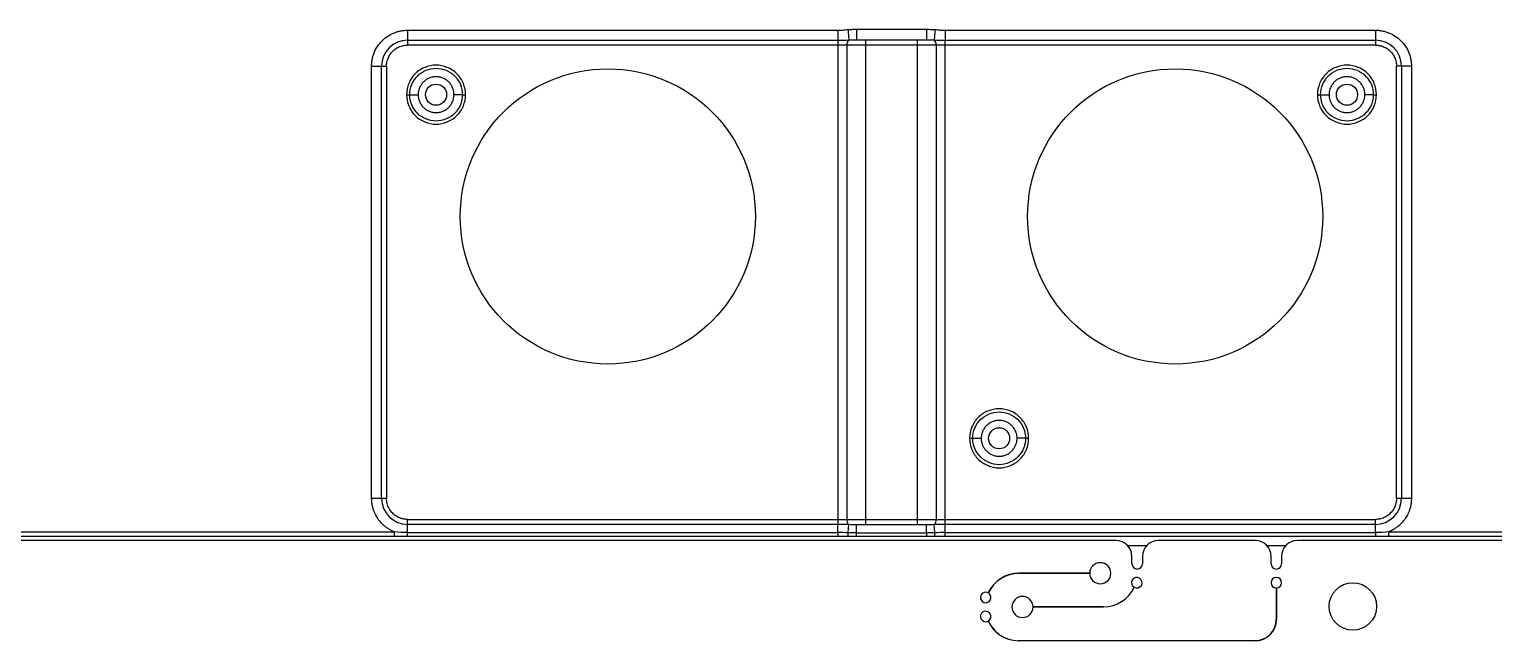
# Model space of a CAD drawing. Header units: millimetres. Extents: x -1 to 1576, y 30 to 633.
# Drawn here: x 791.5 to 930.4, y 270.8 to 328.8 of the extents above; entities that cross this region are included whole.
import ezdxf

# ---------------------------------------------------------------- set-up
doc = ezdxf.new("R2010")
doc.units = ezdxf.units.MM

msp = doc.modelspace()

# ---------------------------------------------------------------- linework, layer by layer
at = {"color": 7, "linetype": 'Continuous', "lineweight": 25}
for p, q in [((827.35, 328.75), (868.16, 328.75)), ((827.35, 328.75), (827.35, 327.33)), ((869.95, 328.83), (876.57, 328.83)), ((878.36, 328.75), (919.17, 328.75)), ((919.17, 328.75), (919.17, 327.33)), ((827.35, 327.8), (868.16, 327.8)), ((919.17, 327.33), (827.35, 327.33)), ((868.16, 327.8), (868.16, 281.86)), ((869.04, 282.33), (869.04, 327.33)), ((869.9, 327.83), (869.95, 327.84)), ((869.95, 327.83), (876.57, 327.83)), ((870.78, 327.83), (870.78, 281.83)), ((875.74, 281.83), (875.74, 327.83)), ((877.49, 327.33), (877.49, 282.33)), ((878.36, 327.8), (919.17, 327.8)), ((878.36, 281.86), (878.36, 327.8)), ((823.94, 284.33), (823.94, 325.33)), ((823.94, 325.33), (825.35, 325.33)), ((824.88, 284.33), (824.88, 325.33)), ((825.35, 325.33), (825.35, 284.33)), ((922.59, 325.33), (921.17, 325.33)), ((921.17, 284.33), (921.17, 325.33)), ((921.64, 325.33), (921.64, 284.33)), ((922.59, 325.33), (922.59, 284.33)), ((825.35, 284.33), (823.94, 284.33)), ((922.59, 284.33), (921.17, 284.33)), ((827.35, 281.09), (827.35, 282.33)), ((827.35, 282.33), (919.17, 282.33)), ((919.17, 281.09), (919.17, 282.33)), ((783.94, 281.16), (826.09, 281.16)), ((826.09, 280.72), (783.94, 280.72)), ((868.16, 281.86), (827.35, 281.86)), ((827.35, 281.09), (868.16, 281.09)), ((868.16, 280.72), (827.35, 280.72)), ((869.95, 281.83), (869.9, 281.83)), ((876.57, 281.83), (869.95, 281.83)), ((869.95, 281.06), (876.57, 281.06)), ((876.57, 280.73), (869.95, 280.73)), ((876.62, 281.83), (876.57, 281.83)), ((919.17, 281.86), (878.36, 281.86)), ((878.36, 281.09), (919.17, 281.09)), ((919.17, 280.72), (878.36, 280.72)), ((920.43, 281.16), (933.73, 281.16)), ((933.73, 280.72), (920.43, 280.72)), ((894.57, 280.33), (775.28, 280.33)), ((897.45, 279.83), (895.69, 279.83)), ((907.77, 280.33), (898.57, 280.33)), ((910.65, 279.83), (908.89, 279.83)), ((1002.21, 280.33), (911.77, 280.33)), ((896.07, 278.13), (896.07, 278.83)), ((897.07, 278.83), (897.07, 278.13)), ((909.27, 278.13), (909.27, 278.83)), ((910.27, 278.83), (910.27, 278.13)), ((885.35, 277.24), (892.07, 277.24)), ((892.07, 277.23), (885.35, 277.23)), ((909.77, 272.83), (909.77, 275.83)), ((909.78, 275.83), (909.78, 272.83)), ((886.69, 274.04), (893.37, 274.04)), ((893.37, 274.03), (886.69, 274.03)), ((885.26, 270.84), (907.77, 270.84)), ((907.77, 270.83), (885.26, 270.83))]:
    msp.add_line(p, q, dxfattribs=at)
for centre, radius in [((846.35, 311.08), 14), ((900.17, 311.08), 14), ((917.03, 274.08), 2.25)]:
    msp.add_circle(centre, radius, dxfattribs=at)
at = {"color": 130}
for centre in [(830.05, 322.63), (916.47, 322.63), (883.47, 290.03)]:
    msp.add_circle(centre, 1, dxfattribs=at)
at = {"color": 7, "linetype": 'Continuous', "lineweight": 25}
for centre, radius, start, end in [((827.35, 325.33), 2.47, 90, 180), ((869.59, 327.41), 0.562, 132.435, 187.8232), ((876.93, 327.41), 0.562, 352.1767, 47.5651), ((919.17, 325.33), 2.47, 0, 90), ((827.35, 284.33), 2.47, 180, 270), ((919.17, 284.33), 2.47, 270, 360), ((869.59, 282.26), 0.562, 172.1767, 227.5651), ((876.93, 282.26), 0.562, 312.435, 7.8232), ((894.57, 278.83), 1.5, 0, 90), ((898.57, 278.83), 1.5, 90, 180), ((907.77, 278.83), 1.5, 0, 90), ((911.77, 278.83), 1.5, 90, 180), ((893.07, 277.23), 1, 180.2864, 179.714), ((896.57, 278.13), 0.5, 180, 360), ((909.77, 278.13), 0.5, 180, 360), ((885.35, 274.03), 3.2, 90.0002, 155.3911), ((885.35, 274.03), 3.19, 90.0002, 155.4086), ((896.53, 276.33), 0.5, 240.4, 239.2487), ((909.77, 276.33), 0.5, 270.573, 269.427), ((882.19, 274.93), 0.5, 60.4208, 59.27), ((893.37, 277.23), 3.2, 270.0002, 335.3842), ((893.37, 277.23), 3.19, 270.0002, 335.4017), ((885.69, 274.03), 1, 0.2867, 359.7138), ((882.19, 273.13), 0.5, 300.7523, 299.6009), ((885.35, 274.03), 3.21, 204.6144, 268.4153), ((885.35, 274.03), 3.2, 204.597, 268.4128), ((907.77, 272.83), 2.01, 270, 0), ((907.77, 272.83), 1.99, 270, 0)]:
    msp.add_arc(centre, radius, start, end, dxfattribs=at)
for points, knots in [([(823.94, 325.33), (823.94, 325.39), (823.94, 325.52), (823.95, 325.7), (823.98, 325.88), (824.01, 326.06), (824.06, 326.24), (824.11, 326.42), (824.23, 326.75), (824.48, 327.22), (824.92, 327.76), (825.46, 328.21), (825.97, 328.47), (826.4, 328.62), (826.71, 328.69), (827.03, 328.74), (827.24, 328.74), (827.35, 328.75)], [0, 0, 0, 0, 0.034552, 0.068858, 0.103016, 0.137128, 0.171294, 0.205615, 0.240191, 0.37006, 0.500029, 0.629897, 0.759866, 0.820152, 0.879909, 0.939678, 1, 1, 1, 1]), ([(868.16, 328.75), (868.24, 328.75), (868.4, 328.75), (868.63, 328.76), (868.88, 328.79), (869.05, 328.8), (869.13, 328.81)], [0, 0, 0, 0, 0.232371, 0.485289, 0.737412, 1, 1, 1, 1]), ([(868.16, 328.75), (868.16, 328.54), (868.16, 328.34), (868.16, 328), (868.16, 327.87), (868.16, 327.8)], [0, 0, 0, 0, 0.5, 0.5, 1, 1, 1, 1]), ([(869.13, 328.81), (869.19, 328.81), (869.31, 328.82), (869.5, 328.83), (869.72, 328.83), (869.87, 328.83), (869.95, 328.83)], [0, 0, 0, 0, 0.2078705, 0.4437567, 0.7077728, 1, 1, 1, 1]), ([(869.13, 328.81), (869.15, 328.57), (869.17, 328.34), (869.2, 327.99), (869.21, 327.86), (869.21, 327.82)], [0, 0, 0, 0, 0.5, 0.5, 1, 1, 1, 1]), ([(869.95, 328.83), (869.95, 328.57), (869.95, 328.31), (869.95, 327.94), (869.95, 327.83), (869.95, 327.83)], [0, 0, 0, 0, 0.5, 0.5, 1, 1, 1, 1]), ([(876.57, 328.83), (876.72, 328.83), (877, 328.83), (877.27, 328.81), (877.39, 328.81)], [0, 0, 0, 0, 0.556213, 1, 1, 1, 1]), ([(876.57, 328.83), (876.57, 328.7), (876.57, 328.57), (876.57, 328.33), (876.57, 328.22), (876.57, 328.03), (876.57, 327.96), (876.57, 327.86), (876.57, 327.83), (876.57, 327.83)], [0, 0, 0, 0, 0.25, 0.25, 0.5, 0.5, 0.75, 0.75, 1, 1, 1, 1]), ([(877.39, 328.81), (877.37, 328.57), (877.35, 328.34), (877.32, 327.99), (877.31, 327.86), (877.31, 327.82)], [0, 0, 0, 0, 0.5, 0.5, 1, 1, 1, 1]), ([(877.39, 328.81), (877.47, 328.8), (877.64, 328.79), (877.89, 328.76), (878.13, 328.75), (878.28, 328.75), (878.36, 328.75)], [0, 0, 0, 0, 0.26275, 0.514851, 0.767475, 1, 1, 1, 1]), ([(878.36, 328.75), (878.36, 328.54), (878.36, 328.34), (878.36, 328), (878.36, 327.87), (878.36, 327.8)], [0, 0, 0, 0, 0.5, 0.5, 1, 1, 1, 1]), ([(919.17, 328.75), (919.23, 328.75), (919.36, 328.74), (919.54, 328.73), (919.72, 328.7), (919.9, 328.67), (920.08, 328.63), (920.25, 328.57), (920.59, 328.45), (921.06, 328.21), (921.6, 327.76), (922.05, 327.22), (922.31, 326.71), (922.46, 326.29), (922.53, 325.97), (922.58, 325.66), (922.58, 325.44), (922.59, 325.33)], [0, 0, 0, 0, 0.034552, 0.068858, 0.103016, 0.137128, 0.171294, 0.205615, 0.240191, 0.37006, 0.500029, 0.629897, 0.759866, 0.820152, 0.879909, 0.939678, 1, 1, 1, 1]), ([(825.35, 325.33), (825.35, 325.38), (825.35, 325.46), (825.37, 325.58), (825.38, 325.71), (825.41, 325.83), (825.45, 325.95), (825.52, 326.16), (825.67, 326.44), (825.93, 326.76), (826.24, 327.02), (826.56, 327.18), (826.85, 327.28), (827.1, 327.32), (827.27, 327.33), (827.35, 327.33)], [0, 0, 0, 0, 0.040276, 0.080243, 0.120058, 0.159883, 0.199877, 0.240199, 0.370043, 0.500057, 0.629901, 0.759916, 0.840121, 0.919721, 1, 1, 1, 1]), ([(919.17, 327.33), (919.21, 327.33), (919.3, 327.33), (919.42, 327.32), (919.55, 327.3), (919.67, 327.27), (919.79, 327.24), (920, 327.16), (920.28, 327.02), (920.59, 326.76), (920.85, 326.44), (921.02, 326.12), (921.11, 325.83), (921.16, 325.58), (921.17, 325.42), (921.17, 325.33)], [0, 0, 0, 0, 0.040276, 0.080243, 0.120058, 0.159883, 0.199877, 0.240199, 0.370043, 0.500057, 0.629901, 0.759916, 0.840121, 0.919721, 1, 1, 1, 1]), ([(832.85, 322.63), (832.85, 323), (832.78, 323.37), (832.5, 324.04), (832.29, 324.35), (831.77, 324.87), (831.46, 325.08), (830.78, 325.36), (830.42, 325.43), (829.68, 325.43), (829.32, 325.36), (828.64, 325.08), (828.33, 324.87), (827.81, 324.35), (827.6, 324.04), (827.32, 323.37), (827.25, 323), (827.25, 322.63)], [0, 0, 0, 0, 0.125, 0.125, 0.25, 0.25, 0.375, 0.375, 0.5, 0.5, 0.625, 0.625, 0.75, 0.75, 0.875, 0.875, 1, 1, 1, 1]), ([(827.55, 322.63), (827.55, 322.96), (827.62, 323.29), (827.87, 323.89), (828.05, 324.17), (828.51, 324.63), (828.79, 324.82), (829.4, 325.07), (829.72, 325.13), (830.38, 325.13), (830.71, 325.07), (831.31, 324.82), (831.59, 324.63), (832.05, 324.17), (832.24, 323.89), (832.49, 323.29), (832.55, 322.96), (832.55, 322.63)], [0, 0, 0, 0, 0.125, 0.125, 0.25, 0.25, 0.375, 0.375, 0.5, 0.5, 0.625, 0.625, 0.75, 0.75, 0.875, 0.875, 1, 1, 1, 1]), ([(919.27, 322.63), (919.27, 323), (919.2, 323.37), (918.92, 324.04), (918.71, 324.35), (918.19, 324.87), (917.88, 325.08), (917.2, 325.36), (916.84, 325.43), (916.1, 325.43), (915.74, 325.36), (915.06, 325.08), (914.75, 324.87), (914.23, 324.35), (914.02, 324.04), (913.74, 323.37), (913.67, 323), (913.67, 322.63)], [0, 0, 0, 0, 0.125, 0.125, 0.25, 0.25, 0.375, 0.375, 0.5, 0.5, 0.625, 0.625, 0.75, 0.75, 0.875, 0.875, 1, 1, 1, 1]), ([(913.97, 322.63), (913.97, 322.96), (914.04, 323.29), (914.29, 323.89), (914.47, 324.17), (914.93, 324.63), (915.21, 324.82), (915.82, 325.07), (916.14, 325.13), (916.8, 325.13), (917.13, 325.07), (917.73, 324.82), (918.01, 324.63), (918.47, 324.17), (918.66, 323.89), (918.91, 323.29), (918.97, 322.96), (918.97, 322.63)], [0, 0, 0, 0, 0.125, 0.125, 0.25, 0.25, 0.375, 0.375, 0.5, 0.5, 0.625, 0.625, 0.75, 0.75, 0.875, 0.875, 1, 1, 1, 1]), ([(831.75, 322.63), (831.75, 322.68), (831.75, 322.77), (831.73, 322.9), (831.71, 323.03), (831.67, 323.16), (831.6, 323.35), (831.47, 323.58), (831.26, 323.84), (831, 324.06), (830.71, 324.21), (830.39, 324.31), (830.05, 324.34), (829.72, 324.31), (829.4, 324.21), (829.1, 324.06), (828.84, 323.84), (828.63, 323.58), (828.49, 323.32), (828.4, 323.07), (828.36, 322.86), (828.35, 322.71), (828.35, 322.63)], [0, 0, 0, 0, 0.025179, 0.05013, 0.075011, 0.099978, 0.125186, 0.187587, 0.250092, 0.312501, 0.375011, 0.437475, 0.50004, 0.562505, 0.625066, 0.687464, 0.749971, 0.812374, 0.874873, 0.916678, 0.958145, 1, 1, 1, 1]), ([(918.17, 322.63), (918.17, 322.68), (918.17, 322.77), (918.15, 322.9), (918.13, 323.03), (918.09, 323.16), (918.02, 323.35), (917.89, 323.58), (917.68, 323.84), (917.42, 324.06), (917.13, 324.21), (916.81, 324.31), (916.47, 324.34), (916.14, 324.31), (915.82, 324.21), (915.52, 324.06), (915.26, 323.84), (915.05, 323.58), (914.91, 323.32), (914.82, 323.07), (914.78, 322.86), (914.77, 322.71), (914.77, 322.63)], [0, 0, 0, 0, 0.025179, 0.05013, 0.075011, 0.099978, 0.125186, 0.187587, 0.250092, 0.312501, 0.37501, 0.437474, 0.50004, 0.562505, 0.625066, 0.687464, 0.749971, 0.812374, 0.874873, 0.916678, 0.958145, 1, 1, 1, 1]), ([(827.25, 322.63), (827.33, 322.63), (827.41, 322.63), (827.52, 322.63), (827.55, 322.63), (827.55, 322.63)], [0, 0, 0, 0, 0.5, 0.5, 1, 1, 1, 1]), ([(827.25, 322.63), (827.25, 322.27), (827.32, 321.9), (827.6, 321.22), (827.81, 320.91), (828.33, 320.39), (828.64, 320.19), (829.32, 319.91), (829.68, 319.83), (830.42, 319.83), (830.78, 319.91), (831.46, 320.19), (831.77, 320.39), (832.29, 320.91), (832.5, 321.22), (832.78, 321.9), (832.85, 322.27), (832.85, 322.63)], [0, 0, 0, 0, 0.125, 0.125, 0.25, 0.25, 0.375, 0.375, 0.5, 0.5, 0.625, 0.625, 0.75, 0.75, 0.875, 0.875, 1, 1, 1, 1]), ([(832.55, 322.63), (832.55, 322.31), (832.49, 321.98), (832.24, 321.37), (832.05, 321.1), (831.59, 320.63), (831.31, 320.45), (830.71, 320.2), (830.38, 320.13), (829.72, 320.13), (829.4, 320.2), (828.79, 320.45), (828.51, 320.63), (828.05, 321.1), (827.87, 321.37), (827.62, 321.98), (827.55, 322.31), (827.55, 322.63)], [0, 0, 0, 0, 0.125, 0.125, 0.25, 0.25, 0.375, 0.375, 0.5, 0.5, 0.625, 0.625, 0.75, 0.75, 0.875, 0.875, 1, 1, 1, 1]), ([(827.55, 322.63), (827.55, 322.63), (827.64, 322.63), (827.93, 322.63), (828.14, 322.63), (828.35, 322.63)], [0, 0, 0, 0, 0.5, 0.5, 1, 1, 1, 1]), ([(828.35, 322.63), (828.35, 322.59), (828.35, 322.5), (828.37, 322.37), (828.4, 322.24), (828.43, 322.11), (828.5, 321.92), (828.63, 321.68), (828.84, 321.42), (829.1, 321.21), (829.4, 321.05), (829.72, 320.95), (830.05, 320.92), (830.38, 320.95), (830.71, 321.05), (831, 321.21), (831.26, 321.42), (831.47, 321.68), (831.61, 321.95), (831.7, 322.19), (831.74, 322.41), (831.75, 322.56), (831.75, 322.63)], [0, 0, 0, 0, 0.0251076, 0.050018, 0.0748867, 0.0998699, 0.1251219, 0.1875141, 0.2500785, 0.3124838, 0.3749878, 0.4374518, 0.5000171, 0.5624816, 0.6250466, 0.687453, 0.7499617, 0.8123666, 0.8748679, 0.9166764, 0.9581445, 1, 1, 1, 1]), ([(832.55, 322.63), (832.55, 322.63), (832.46, 322.63), (832.17, 322.63), (831.96, 322.63), (831.75, 322.63)], [0, 0, 0, 0, 0.5, 0.5, 1, 1, 1, 1]), ([(832.55, 322.63), (832.55, 322.63), (832.58, 322.63), (832.69, 322.63), (832.77, 322.63), (832.85, 322.63)], [0, 0, 0, 0, 0.5, 0.5, 1, 1, 1, 1]), ([(913.67, 322.63), (913.75, 322.63), (913.83, 322.63), (913.94, 322.63), (913.97, 322.63), (913.97, 322.63)], [0, 0, 0, 0, 0.5, 0.5, 1, 1, 1, 1]), ([(913.67, 322.63), (913.67, 322.27), (913.74, 321.9), (914.02, 321.22), (914.23, 320.91), (914.75, 320.39), (915.06, 320.19), (915.74, 319.91), (916.1, 319.83), (916.84, 319.83), (917.2, 319.91), (917.88, 320.19), (918.19, 320.39), (918.71, 320.91), (918.92, 321.22), (919.2, 321.9), (919.27, 322.27), (919.27, 322.63)], [0, 0, 0, 0, 0.125, 0.125, 0.25, 0.25, 0.375, 0.375, 0.5, 0.5, 0.625, 0.625, 0.75, 0.75, 0.875, 0.875, 1, 1, 1, 1]), ([(918.97, 322.63), (918.97, 322.31), (918.91, 321.98), (918.66, 321.37), (918.47, 321.1), (918.01, 320.63), (917.73, 320.45), (917.13, 320.2), (916.8, 320.13), (916.14, 320.13), (915.82, 320.2), (915.21, 320.45), (914.93, 320.63), (914.47, 321.1), (914.29, 321.37), (914.04, 321.98), (913.97, 322.31), (913.97, 322.63)], [0, 0, 0, 0, 0.125, 0.125, 0.25, 0.25, 0.375, 0.375, 0.5, 0.5, 0.625, 0.625, 0.75, 0.75, 0.875, 0.875, 1, 1, 1, 1]), ([(913.97, 322.63), (913.97, 322.63), (914.06, 322.63), (914.35, 322.63), (914.56, 322.63), (914.77, 322.63)], [0, 0, 0, 0, 0.5, 0.5, 1, 1, 1, 1]), ([(914.77, 322.63), (914.77, 322.59), (914.77, 322.5), (914.79, 322.37), (914.82, 322.24), (914.85, 322.11), (914.92, 321.92), (915.05, 321.68), (915.26, 321.42), (915.52, 321.21), (915.82, 321.05), (916.14, 320.95), (916.47, 320.92), (916.8, 320.95), (917.13, 321.05), (917.42, 321.21), (917.68, 321.42), (917.89, 321.68), (918.03, 321.95), (918.12, 322.19), (918.16, 322.41), (918.17, 322.56), (918.17, 322.63)], [0, 0, 0, 0, 0.025108, 0.050018, 0.074887, 0.09987, 0.125122, 0.187514, 0.250079, 0.312484, 0.374988, 0.437452, 0.500017, 0.562482, 0.625047, 0.687453, 0.749962, 0.812367, 0.874868, 0.916676, 0.958145, 1, 1, 1, 1]), ([(918.97, 322.63), (918.97, 322.63), (918.88, 322.63), (918.59, 322.63), (918.38, 322.63), (918.17, 322.63)], [0, 0, 0, 0, 0.5, 0.5, 1, 1, 1, 1]), ([(918.97, 322.63), (918.97, 322.63), (919, 322.63), (919.11, 322.63), (919.19, 322.63), (919.27, 322.63)], [0, 0, 0, 0, 0.5, 0.5, 1, 1, 1, 1]), ([(886.27, 290.03), (886.27, 290.4), (886.2, 290.77), (885.92, 291.44), (885.71, 291.75), (885.19, 292.27), (884.88, 292.48), (884.2, 292.76), (883.84, 292.83), (883.1, 292.83), (882.74, 292.76), (882.06, 292.48), (881.75, 292.27), (881.23, 291.75), (881.02, 291.44), (880.74, 290.77), (880.67, 290.4), (880.67, 290.03)], [0, 0, 0, 0, 0.125, 0.125, 0.25, 0.25, 0.375, 0.375, 0.5, 0.5, 0.625, 0.625, 0.75, 0.75, 0.875, 0.875, 1, 1, 1, 1]), ([(880.97, 290.03), (880.97, 290.36), (881.04, 290.69), (881.29, 291.29), (881.47, 291.57), (881.93, 292.03), (882.21, 292.22), (882.82, 292.47), (883.14, 292.53), (883.8, 292.53), (884.13, 292.47), (884.73, 292.22), (885.01, 292.03), (885.47, 291.57), (885.66, 291.29), (885.91, 290.69), (885.97, 290.36), (885.97, 290.03)], [0, 0, 0, 0, 0.125, 0.125, 0.25, 0.25, 0.375, 0.375, 0.5, 0.5, 0.625, 0.625, 0.75, 0.75, 0.875, 0.875, 1, 1, 1, 1]), ([(885.17, 290.03), (885.17, 290.08), (885.17, 290.17), (885.15, 290.3), (885.13, 290.43), (885.09, 290.56), (885.02, 290.75), (884.89, 290.98), (884.68, 291.24), (884.42, 291.46), (884.13, 291.61), (883.81, 291.71), (883.47, 291.74), (883.14, 291.71), (882.82, 291.61), (882.52, 291.46), (882.26, 291.24), (882.05, 290.98), (881.91, 290.72), (881.82, 290.47), (881.78, 290.26), (881.77, 290.11), (881.77, 290.03)], [0, 0, 0, 0, 0.025179, 0.05013, 0.075011, 0.099978, 0.125186, 0.187587, 0.250092, 0.312501, 0.375011, 0.437474, 0.50004, 0.562505, 0.625066, 0.687464, 0.749971, 0.812374, 0.874873, 0.916678, 0.958145, 1, 1, 1, 1]), ([(880.67, 290.03), (880.75, 290.03), (880.83, 290.03), (880.94, 290.03), (880.97, 290.03), (880.97, 290.03)], [0, 0, 0, 0, 0.5, 0.5, 1, 1, 1, 1]), ([(880.67, 290.03), (880.67, 289.67), (880.74, 289.3), (881.02, 288.62), (881.23, 288.31), (881.75, 287.79), (882.06, 287.59), (882.74, 287.31), (883.1, 287.23), (883.84, 287.23), (884.2, 287.31), (884.88, 287.59), (885.19, 287.79), (885.71, 288.31), (885.92, 288.62), (886.2, 289.3), (886.27, 289.67), (886.27, 290.03)], [0, 0, 0, 0, 0.125, 0.125, 0.25, 0.25, 0.375, 0.375, 0.5, 0.5, 0.625, 0.625, 0.75, 0.75, 0.875, 0.875, 1, 1, 1, 1]), ([(885.97, 290.03), (885.97, 289.71), (885.91, 289.38), (885.66, 288.77), (885.47, 288.5), (885.01, 288.03), (884.73, 287.85), (884.13, 287.6), (883.8, 287.53), (883.14, 287.53), (882.82, 287.6), (882.21, 287.85), (881.93, 288.03), (881.47, 288.5), (881.29, 288.77), (881.04, 289.38), (880.97, 289.71), (880.97, 290.03)], [0, 0, 0, 0, 0.125, 0.125, 0.25, 0.25, 0.375, 0.375, 0.5, 0.5, 0.625, 0.625, 0.75, 0.75, 0.875, 0.875, 1, 1, 1, 1]), ([(880.97, 290.03), (880.97, 290.03), (881.06, 290.03), (881.35, 290.03), (881.56, 290.03), (881.77, 290.03)], [0, 0, 0, 0, 0.5, 0.5, 1, 1, 1, 1]), ([(881.77, 290.03), (881.77, 289.99), (881.77, 289.9), (881.79, 289.77), (881.82, 289.64), (881.85, 289.51), (881.92, 289.32), (882.05, 289.08), (882.26, 288.82), (882.52, 288.61), (882.82, 288.45), (883.14, 288.35), (883.47, 288.32), (883.8, 288.35), (884.13, 288.45), (884.42, 288.61), (884.68, 288.82), (884.89, 289.08), (885.03, 289.35), (885.12, 289.59), (885.16, 289.81), (885.17, 289.96), (885.17, 290.03)], [0, 0, 0, 0, 0.025108, 0.050018, 0.074887, 0.09987, 0.125122, 0.187514, 0.250079, 0.312484, 0.374988, 0.437452, 0.500017, 0.562482, 0.625047, 0.687453, 0.749962, 0.812367, 0.874868, 0.916676, 0.958145, 1, 1, 1, 1]), ([(885.97, 290.03), (885.97, 290.03), (885.88, 290.03), (885.59, 290.03), (885.38, 290.03), (885.17, 290.03)], [0, 0, 0, 0, 0.5, 0.5, 1, 1, 1, 1]), ([(885.97, 290.03), (885.97, 290.03), (885.88, 290.03), (885.59, 290.03), (885.38, 290.03), (885.17, 290.03)], [0, 0, 0, 0, 0.5, 0.5, 1, 1, 1, 1]), ([(885.97, 290.03), (885.97, 290.03), (886, 290.03), (886.11, 290.03), (886.19, 290.03), (886.27, 290.03)], [0, 0, 0, 0, 0.5, 0.5, 1, 1, 1, 1]), ([(826.09, 281.16), (826.04, 281.18), (825.94, 281.22), (825.79, 281.3), (825.64, 281.37), (825.5, 281.46), (825.36, 281.55), (825.14, 281.73), (824.84, 282), (824.52, 282.41), (824.26, 282.86), (824.09, 283.29), (824, 283.67), (823.95, 284), (823.94, 284.22), (823.94, 284.33)], [0, 0, 0, 0, 0.040883, 0.08158, 0.122187, 0.162802, 0.203521, 0.244441, 0.372171, 0.500035, 0.627766, 0.75563, 0.837187, 0.918385, 1, 1, 1, 1]), ([(827.35, 282.33), (827.31, 282.33), (827.22, 282.34), (827.1, 282.35), (826.98, 282.37), (826.85, 282.39), (826.73, 282.43), (826.53, 282.5), (826.24, 282.65), (825.93, 282.91), (825.67, 283.23), (825.5, 283.55), (825.41, 283.83), (825.36, 284.08), (825.35, 284.25), (825.35, 284.33)], [0, 0, 0, 0, 0.040276, 0.080243, 0.120058, 0.159883, 0.199877, 0.240199, 0.370043, 0.500057, 0.629901, 0.759916, 0.840121, 0.919721, 1, 1, 1, 1]), ([(921.17, 284.33), (921.17, 284.29), (921.17, 284.21), (921.16, 284.08), (921.14, 283.96), (921.11, 283.84), (921.07, 283.72), (921, 283.51), (920.86, 283.23), (920.59, 282.91), (920.28, 282.65), (919.96, 282.48), (919.67, 282.39), (919.42, 282.34), (919.26, 282.34), (919.17, 282.33)], [0, 0, 0, 0, 0.0402761, 0.0802426, 0.1200582, 0.159883, 0.1998773, 0.2401994, 0.3700431, 0.5000574, 0.6299012, 0.7599156, 0.8401208, 0.919721, 1, 1, 1, 1]), ([(922.59, 284.33), (922.58, 284.28), (922.58, 284.17), (922.57, 284), (922.55, 283.84), (922.52, 283.67), (922.49, 283.51), (922.41, 283.24), (922.27, 282.86), (922.01, 282.41), (921.68, 282), (921.34, 281.69), (921.02, 281.46), (920.74, 281.29), (920.53, 281.2), (920.43, 281.16)], [0, 0, 0, 0, 0.040883, 0.08158, 0.122187, 0.162802, 0.203521, 0.244441, 0.372171, 0.500035, 0.627766, 0.75563, 0.837187, 0.918385, 1, 1, 1, 1]), ([(826.09, 281.16), (826.09, 281.07), (826.09, 280.98), (826.09, 280.82), (826.09, 280.76), (826.09, 280.72)], [0, 0, 0, 0, 0.5, 0.5, 1, 1, 1, 1]), ([(827.35, 280.72), (827.26, 280.72), (827.05, 280.72), (826.72, 280.72), (826.39, 280.72), (826.18, 280.72), (826.09, 280.72)], [0, 0, 0, 0, 0.221378, 0.492164, 0.7995, 1, 1, 1, 1]), ([(868.16, 281.09), (868.16, 281.26), (868.16, 281.43), (868.16, 281.7), (868.16, 281.8), (868.16, 281.86)], [0, 0, 0, 0, 0.5, 0.5, 1, 1, 1, 1]), ([(869.16, 280.73), (868.97, 280.73), (868.63, 280.73), (868.3, 280.73), (868.16, 280.72)], [0, 0, 0, 0, 0.580575, 1, 1, 1, 1]), ([(869.15, 281.07), (869.17, 281.26), (869.18, 281.44), (869.2, 281.72), (869.21, 281.81), (869.21, 281.84)], [0, 0, 0, 0, 0.5, 0.5, 1, 1, 1, 1]), ([(869.95, 280.73), (869.8, 280.73), (869.54, 280.73), (869.28, 280.73), (869.16, 280.73)], [0, 0, 0, 0, 0.548125, 1, 1, 1, 1]), ([(869.95, 281.06), (869.95, 281.28), (869.95, 281.48), (869.95, 281.76), (869.95, 281.83), (869.95, 281.83)], [0, 0, 0, 0, 0.5, 0.5, 1, 1, 1, 1]), ([(876.57, 281.06), (876.57, 281.28), (876.57, 281.48), (876.57, 281.76), (876.57, 281.83), (876.57, 281.83)], [0, 0, 0, 0, 0.5, 0.5, 1, 1, 1, 1]), ([(877.36, 280.73), (877.24, 280.73), (876.98, 280.73), (876.72, 280.73), (876.57, 280.73)], [0, 0, 0, 0, 0.452244, 1, 1, 1, 1]), ([(877.37, 281.07), (877.36, 281.26), (877.34, 281.44), (877.32, 281.72), (877.31, 281.81), (877.31, 281.84)], [0, 0, 0, 0, 0.5, 0.5, 1, 1, 1, 1]), ([(878.36, 280.72), (878.22, 280.73), (877.89, 280.73), (877.56, 280.73), (877.36, 280.73)], [0, 0, 0, 0, 0.420474, 1, 1, 1, 1]), ([(878.36, 281.09), (878.36, 281.26), (878.36, 281.43), (878.36, 281.7), (878.36, 281.8), (878.36, 281.86)], [0, 0, 0, 0, 0.5, 0.5, 1, 1, 1, 1]), ([(920.43, 280.72), (920.35, 280.72), (920.13, 280.72), (919.81, 280.72), (919.47, 280.72), (919.26, 280.72), (919.17, 280.72)], [0, 0, 0, 0, 0.200515, 0.50786, 0.778848, 1, 1, 1, 1]), ([(920.43, 280.72), (920.43, 280.76), (920.43, 280.82), (920.43, 280.98), (920.43, 281.07), (920.43, 281.16)], [0, 0, 0, 0, 0.5, 0.5, 1, 1, 1, 1])]:
    msp.add_open_spline(points, degree=3, knots=knots, dxfattribs=at)
for points in [[(868.16, 327.8), (868.53, 327.8), (868.89, 327.81), (869.21, 327.82)], [(869.21, 327.82), (869.45, 327.83), (869.69, 327.83), (869.95, 327.83)], [(876.57, 327.83), (876.83, 327.83), (877.07, 327.83), (877.31, 327.82)], [(877.31, 327.82), (877.63, 327.81), (878, 327.8), (878.36, 327.8)], [(827.35, 281.09), (826.93, 281.09), (826.51, 281.11), (826.09, 281.16)], [(827.35, 280.72), (827.35, 280.8), (827.35, 280.93), (827.35, 281.09)], [(869.21, 281.84), (868.89, 281.85), (868.53, 281.86), (868.16, 281.86)], [(868.16, 281.09), (868.16, 280.93), (868.16, 280.8), (868.16, 280.72)], [(869.15, 281.07), (868.81, 281.08), (868.49, 281.09), (868.16, 281.09)], [(869.16, 280.73), (869.16, 280.8), (869.15, 280.93), (869.15, 281.07)], [(869.95, 281.06), (869.69, 281.06), (869.42, 281.07), (869.15, 281.07)], [(869.95, 281.83), (869.69, 281.83), (869.45, 281.83), (869.21, 281.84)], [(869.95, 280.73), (869.95, 280.8), (869.95, 280.92), (869.95, 281.06)], [(877.31, 281.84), (877.07, 281.83), (876.83, 281.83), (876.57, 281.83)], [(877.37, 281.07), (877.1, 281.07), (876.84, 281.06), (876.57, 281.06)], [(876.57, 281.06), (876.57, 280.92), (876.57, 280.8), (876.57, 280.73)], [(878.36, 281.86), (878, 281.86), (877.63, 281.85), (877.31, 281.84)], [(877.36, 280.73), (877.37, 280.8), (877.37, 280.93), (877.37, 281.07)], [(878.36, 281.09), (878.04, 281.09), (877.71, 281.08), (877.37, 281.07)], [(878.36, 280.72), (878.36, 280.8), (878.36, 280.93), (878.36, 281.09)], [(920.43, 281.16), (920.01, 281.11), (919.59, 281.09), (919.17, 281.09)], [(919.17, 281.09), (919.17, 280.93), (919.17, 280.8), (919.17, 280.72)]]:
    msp.add_open_spline(points, degree=3, dxfattribs=at)

doc.saveas('drawing.dxf')
